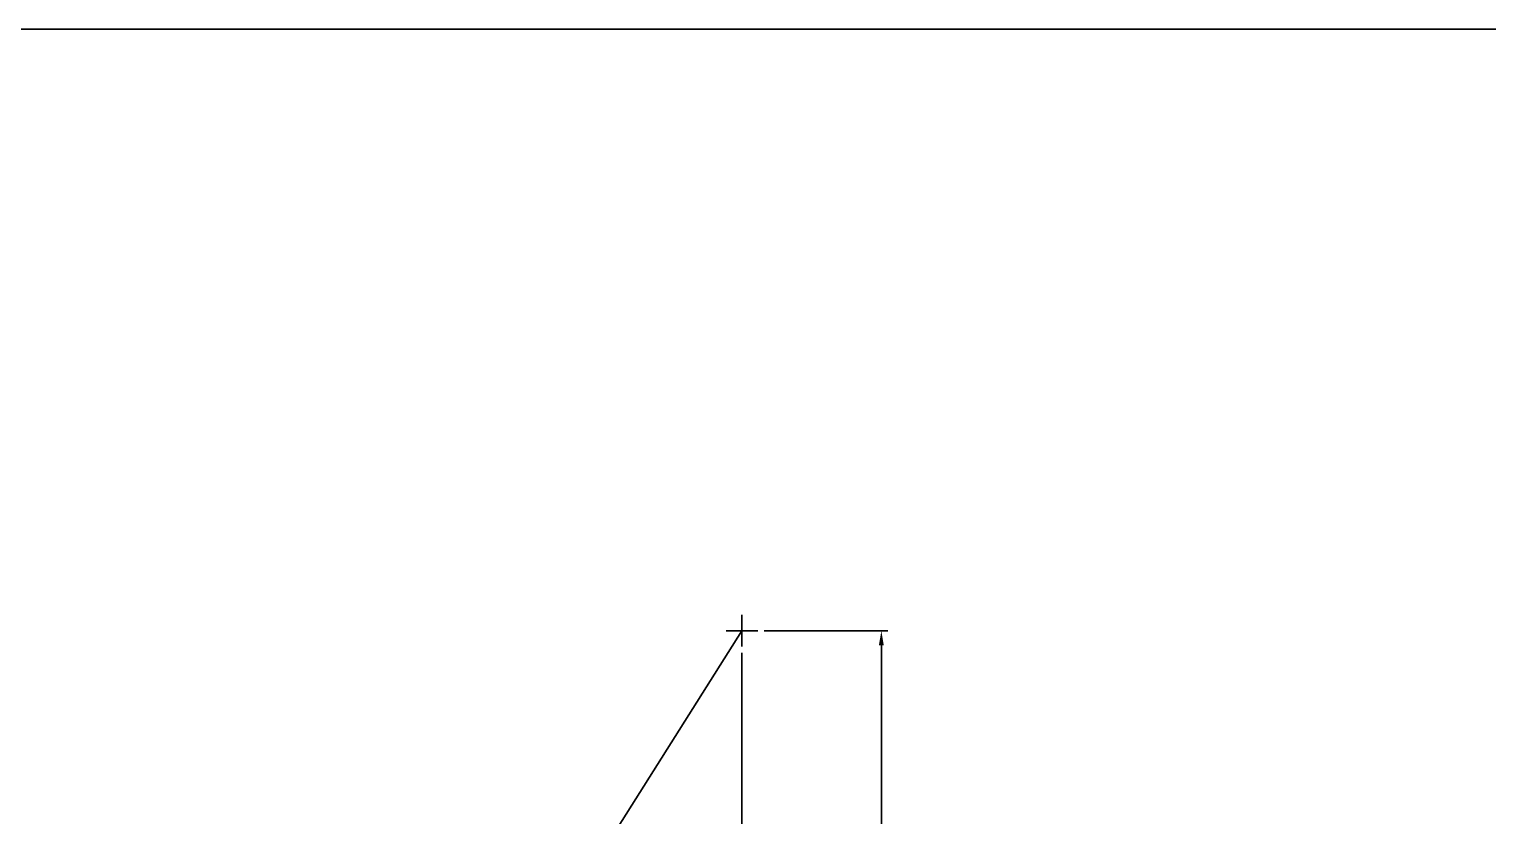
# Model space of a CAD drawing. Header units: millimetres. Extents: x -3508 to 12243, y -3609 to 4092.
# Drawn here: x 7010 to 7586, y 781 to 1092 of the extents above; entities that cross this region are included whole.
import ezdxf

# ---------------------------------------------------------------- set-up
doc = ezdxf.new("R2010")
doc.units = ezdxf.units.MM
doc.header["$LTSCALE"] = 0.3
doc.header["$PDSIZE"] = -50
doc.styles.add('rs', font='romans.shx')
doc.dimstyles.new('sarab', dxfattribs={"dimscale": 3, "dimtxt": 2.5, "dimasz": 2.3, "dimexe": 1, "dimexo": 1, "dimtad": 1, "dimdec": 3, "dimdsep": 46, "dimtxsty": 'rs', "dimcen": 0, "dimclrd": 1, "dimclre": 1, "dimclrt": 7, "dimadec": 3, "dimazin": 2, "dimtfac": 1, "dimtdec": 3, "dimtmove": 0, "dimatfit": 3, "dimfxl": 0, "dimarcsym": 0})

# ---------------------------------------------------------------- blocks, each defined once
blk = doc.blocks.new('*D74')
at = {"color": 1, "lineweight": -2, "transparency": 16777216}
blk.add_line((7291.46, 854.02), (7209.19, 723.54), dxfattribs=at)
at = {"color": 1, "transparency": 16777216}
blk.add_solid([(7208.38, 724.05), (7210, 723.03), (7206.13, 718.68)], dxfattribs=at)
at = {"layer": 'Defpoints', "color": 0, "transparency": 16777216}
for p in [(7291.46, 854.02), (7206.13, 718.68)]:
    blk.add_point(p, dxfattribs=at)
at = {"color": 7, "transparency": 16777216, "insert": (7219.98, 749.44), "char_height": 6.25, "attachment_point": 5, "rotation": 57.76787, "style": 'rs'}
blk.add_mtext('R160', dxfattribs=at)
blk = doc.blocks.new('*D76')
at = {"color": 1, "lineweight": -2, "transparency": 16777216}
for p, q in [((7291.46, 845.27), (7291.46, 756)), ((7308.61, 718.34), (7308.61, 761)), ((7297.21, 758.5), (7302.86, 758.5))]:
    blk.add_line(p, q, dxfattribs=at)
at = {"color": 1, "transparency": 16777216}
for points in [[(7297.21, 759.46), (7297.21, 757.55), (7291.46, 758.5)], [(7302.86, 759.46), (7302.86, 757.55), (7308.61, 758.5)]]:
    blk.add_solid(points, dxfattribs=at)
at = {"layer": 'Defpoints', "color": 0, "transparency": 16777216}
for p in [(7291.46, 847.77), (7308.61, 758.5), (7308.61, 715.84)]:
    blk.add_point(p, dxfattribs=at)
at = {"color": 7, "transparency": 16777216, "insert": (7301.34, 763.19), "char_height": 6.25, "attachment_point": 5, "style": 'rs'}
blk.add_mtext('17', dxfattribs=at)
blk = doc.blocks.new('*D77')
at = {"color": 1, "lineweight": -2, "transparency": 16777216}
for p, q in [((7300.21, 854.02), (7349.07, 854.02)), ((7346.57, 531.47), (7346.57, 848.27)), ((7311.11, 525.72), (7349.07, 525.72))]:
    blk.add_line(p, q, dxfattribs=at)
at = {"color": 1, "transparency": 16777216}
for points in [[(7345.61, 848.27), (7347.52, 848.27), (7346.57, 854.02)], [(7345.61, 531.47), (7347.52, 531.47), (7346.57, 525.72)]]:
    blk.add_solid(points, dxfattribs=at)
at = {"layer": 'Defpoints', "color": 0, "transparency": 16777216}
for p in [(7297.71, 854.02), (7346.57, 854.02), (7308.61, 525.72)]:
    blk.add_point(p, dxfattribs=at)
at = {"color": 7, "transparency": 16777216, "insert": (7341.88, 752.99), "char_height": 6.25, "attachment_point": 5, "rotation": 90, "style": 'rs'}
blk.add_mtext('328', dxfattribs=at)

msp = doc.modelspace()

# ---------------------------------------------------------------- linework, layer by layer
msp.add_line((2624.0253, 1091.7581), (7977.3716, 1091.7581))
at = {"color": 1}
for p, q in [((7291.4614, 847.7723), (7291.4614, 860.2723)), ((7285.2114, 854.0223), (7297.7114, 854.0223))]:
    msp.add_line(p, q, dxfattribs=at)

# ---------------------------------------------------------------- dimensions: what is measured, and where the dimension line sits
dim = msp.add_radius_dim(center=(7291.4614, 854.0223), mpoint=(7206.1253, 718.6793), dimstyle='sarab', override={"dimscale": 2.5, "dimdec": 2, "dimadec": 2, "dimtdec": 2, "dimatfit": 0})
dim.commit()
dim.dimension.update_dxf_attribs({"geometry": '*D74', "text_midpoint": (7223.9449, 746.9412), "dimtype": 164})
dim = msp.add_linear_dim(base=(7346.5663, 854.0223), p1=(7308.6135, 525.7223), p2=(7297.7114, 854.0223), angle=90, text='328', dimstyle='sarab', override={"dimscale": 2.5, "dimdec": 2, "dimadec": 2, "dimtdec": 2, "dimatfit": 0})
dim.commit()
dim.dimension.update_dxf_attribs({"geometry": '*D77', "text_midpoint": (7346.5663, 752.9886), "dimtype": 160})
dim = msp.add_linear_dim(base=(7308.6135, 758.5038), p1=(7291.4614, 847.7723), p2=(7308.6135, 715.8408), text='17', dimstyle='sarab', override={"dimscale": 2.5, "dimdec": 2, "dimadec": 2, "dimtdec": 2, "dimatfit": 0})
dim.commit()
dim.dimension.update_dxf_attribs({"geometry": '*D76', "text_midpoint": (7301.345, 758.5038), "dimtype": 160})

doc.saveas('drawing.dxf')
